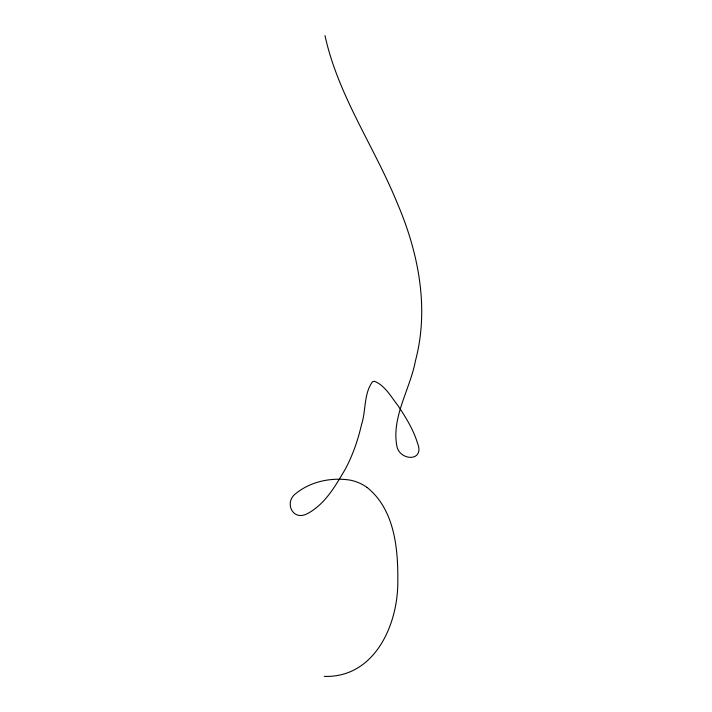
<?xml version="1.0" encoding="UTF-8"?>
<svg xmlns="http://www.w3.org/2000/svg" width="712" height="712" viewBox="0 0 712 712"><rect width="100%" height="100%" fill="white"/><g stroke="black" fill="none" stroke-linecap="round" stroke-linejoin="round"><path stroke-width="1.07" d="M324.254 676.4C374.921 677.993 398.239 624.255 397.812 580.965C398.133 548.204 394.501 509.418 367.072 487.426M324.992 35.6C337.995 95.346 374.04 146.272 396.895 202.27C418.273 251.737 429.594 307.78 415.434 360.824C410.219 389.242 390.683 418.104 397.154 447.465C401.399 461.296 424.824 461.26 417.535 443.211C413.396 429.576 405.787 417.321 397.937 405.555C391.066 396.913 385.228 385.699 374.601 381.303L372.581 381.65C363.61 393.656 366.119 410.886 361.456 424.833C357.905 440.399 352.609 455.618 344.991 469.671C335.254 486.269 324.788 504.568 307.148 513.77C292.41 521.478 283.794 501.916 296.13 493.3C311.019 481.357 331.57 477.182 350.224 480.137A96.921 64.819 -65.6 0 1 367.063 487.444"/></g></svg>
